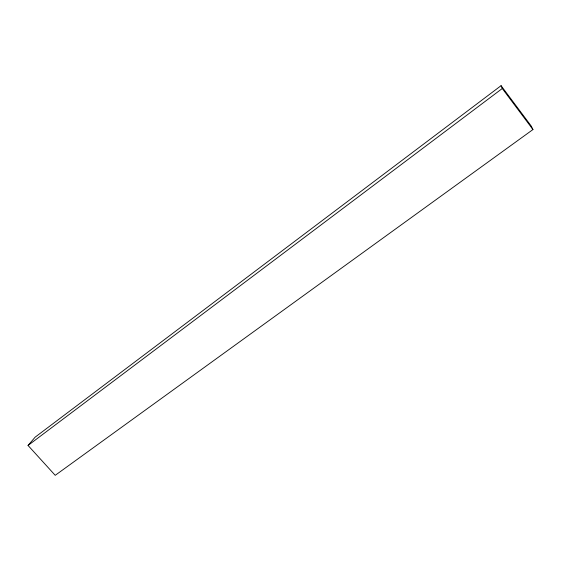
<?xml version="1.0" encoding="UTF-8"?>
<svg xmlns="http://www.w3.org/2000/svg" width="561" height="561" viewBox="0 0 561 561"><rect width="100%" height="100%" fill="white"/><g stroke="black" fill="none" stroke-linecap="round" stroke-linejoin="round"><path stroke-width="0.84" d="M28.05 445.448L35.147 437.152L501.064 85.679L531.085 125.86L532.95 129.549L55.216 475.321L28.05 445.448L502.277 88.512L501.064 85.679M502.277 88.512L532.95 129.549"/></g></svg>
